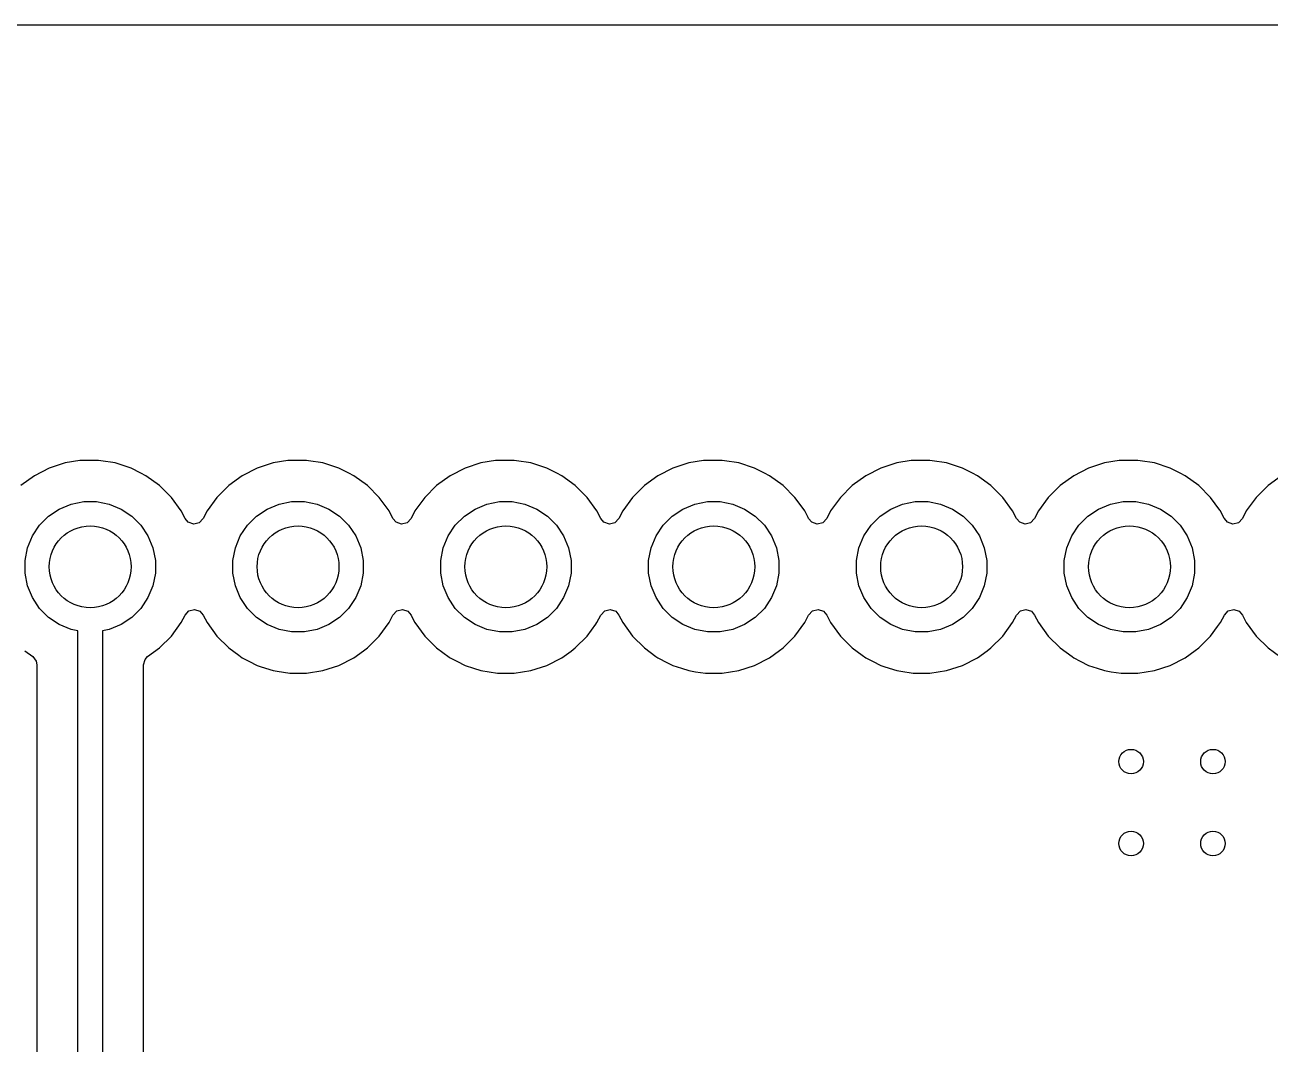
# Model space of a CAD drawing. Extents: x 103 to 241, y -131 to -73.
# Drawn here: x 195.48 to 210.7, y -85.45 to -73 of the extents above; entities that cross this region are included whole.
import ezdxf

# ---------------------------------------------------------------- set-up
doc = ezdxf.new("R2010")
doc.units = 0
doc.layers.add('BLACK', color=7, linetype='CONTINUOUS')

msp = doc.modelspace()

# ---------------------------------------------------------------- linework, layer by layer
at = {"layer": 'BLACK', "linetype": 'CONTINUOUS'}
for p, q in [((107.1245, -73.0005), (241.1255, -73.0005)), ((195.975468, -78.351525), (195.780779, -78.414784)), ((196.153332, -78.323354), (195.975468, -78.351525)), ((196.177651, -78.319503), (196.153332, -78.323354)), ((196.382355, -78.319503), (196.177651, -78.319503)), ((196.409579, -78.323815), (196.382355, -78.319503)), ((196.584537, -78.351525), (196.409579, -78.323815)), ((196.779226, -78.414784), (196.584537, -78.351525)), ((198.515467, -78.351525), (198.320778, -78.414784)), ((198.693331, -78.323354), (198.515467, -78.351525)), ((198.71765, -78.319503), (198.693331, -78.323354)), ((198.922354, -78.319503), (198.71765, -78.319503)), ((198.949578, -78.323815), (198.922354, -78.319503)), ((199.124536, -78.351525), (198.949578, -78.323815)), ((199.319225, -78.414784), (199.124536, -78.351525)), ((201.055468, -78.351523), (200.860779, -78.414782)), ((201.233332, -78.323352), (201.055468, -78.351523)), ((201.257651, -78.319501), (201.233332, -78.323352)), ((201.462355, -78.319501), (201.257651, -78.319501)), ((201.489592, -78.323815), (201.462355, -78.319501)), ((201.664537, -78.351523), (201.489592, -78.323815)), ((201.859226, -78.414782), (201.664537, -78.351523)), ((203.595466, -78.351521), (203.400777, -78.41478)), ((203.77333, -78.32335), (203.595466, -78.351521)), ((203.797649, -78.319499), (203.77333, -78.32335)), ((204.002353, -78.319499), (203.797649, -78.319499)), ((204.029603, -78.323815), (204.002353, -78.319499)), ((204.204535, -78.351521), (204.029603, -78.323815)), ((204.399224, -78.41478), (204.204535, -78.351521)), ((206.135464, -78.351525), (205.940775, -78.414784)), ((206.313328, -78.323354), (206.135464, -78.351525)), ((206.337647, -78.319503), (206.313328, -78.323354)), ((206.542351, -78.319503), (206.337647, -78.319503)), ((206.569575, -78.323815), (206.542351, -78.319503)), ((206.744533, -78.351525), (206.569575, -78.323815)), ((206.939222, -78.414784), (206.744533, -78.351525)), ((208.675466, -78.351524), (208.480777, -78.414783)), ((208.85333, -78.323353), (208.675466, -78.351524)), ((208.877649, -78.319502), (208.85333, -78.323353)), ((209.082353, -78.319502), (208.877649, -78.319502)), ((209.109584, -78.323815), (209.082353, -78.319502)), ((209.284535, -78.351524), (209.109584, -78.323815)), ((209.479224, -78.414783), (209.284535, -78.351524)), ((195.598389, -78.507718), (195.432789, -78.628031)), ((195.780779, -78.414784), (195.598389, -78.507718)), ((196.900643, -78.47665), (196.779226, -78.414784)), ((196.961613, -78.507716), (196.900643, -78.47665)), ((196.961615, -78.507717), (196.961613, -78.507716)), ((196.961616, -78.507718), (196.961615, -78.507717)), ((197.127216, -78.628031), (196.961616, -78.507718)), ((198.138388, -78.507718), (197.972788, -78.628031)), ((198.320778, -78.414784), (198.138388, -78.507718)), ((199.440642, -78.47665), (199.319225, -78.414784)), ((199.501612, -78.507716), (199.440642, -78.47665)), ((199.501614, -78.507717), (199.501612, -78.507716)), ((199.501615, -78.507718), (199.501614, -78.507717)), ((199.667215, -78.628031), (199.501615, -78.507718)), ((200.678389, -78.507716), (200.512789, -78.628029)), ((200.860779, -78.414782), (200.678389, -78.507716)), ((201.980647, -78.47665), (201.859226, -78.414782)), ((202.041613, -78.507714), (201.980647, -78.47665)), ((202.041615, -78.507715), (202.041613, -78.507714)), ((202.041616, -78.507716), (202.041615, -78.507715)), ((202.207216, -78.628029), (202.041616, -78.507716)), ((203.218387, -78.507714), (203.052787, -78.628027)), ((203.400777, -78.41478), (203.218387, -78.507714)), ((204.52066, -78.476656), (204.399224, -78.41478)), ((204.581611, -78.507712), (204.52066, -78.476656)), ((204.581613, -78.507713), (204.581611, -78.507712)), ((204.581614, -78.507714), (204.581613, -78.507713)), ((204.747214, -78.628027), (204.581614, -78.507714)), ((205.758385, -78.507718), (205.592785, -78.628031)), ((205.940775, -78.414784), (205.758385, -78.507718)), ((207.060639, -78.47665), (206.939222, -78.414784)), ((207.121609, -78.507716), (207.060639, -78.47665)), ((207.121611, -78.507717), (207.121609, -78.507716)), ((207.121612, -78.507718), (207.121611, -78.507717)), ((207.287212, -78.628031), (207.121612, -78.507718)), ((208.298387, -78.507717), (208.132787, -78.62803)), ((208.480777, -78.414783), (208.298387, -78.507717)), ((209.600643, -78.47665), (209.479224, -78.414783)), ((209.661611, -78.507715), (209.600643, -78.47665)), ((209.661613, -78.507716), (209.661611, -78.507715)), ((209.661614, -78.507717), (209.661613, -78.507716)), ((209.827214, -78.62803), (209.661614, -78.507717)), ((210.838388, -78.507716), (210.672788, -78.628029)), ((197.271974, -78.772789), (197.127216, -78.628031)), ((197.972788, -78.628031), (197.82803, -78.772789)), ((199.811973, -78.772789), (199.667215, -78.628031)), ((200.512789, -78.628029), (200.368031, -78.772787)), ((202.351974, -78.772787), (202.207216, -78.628029)), ((203.052787, -78.628027), (202.908029, -78.772785)), ((204.891972, -78.772785), (204.747214, -78.628027)), ((205.592785, -78.628031), (205.448027, -78.772789)), ((207.43197, -78.772789), (207.287212, -78.628031)), ((208.132787, -78.62803), (207.988029, -78.772788)), ((209.971972, -78.772788), (209.827214, -78.62803)), ((210.672788, -78.628029), (210.52803, -78.772787)), ((197.392287, -78.938388), (197.271974, -78.772789)), ((197.82803, -78.772789), (197.707714, -78.938392)), ((199.932288, -78.938391), (199.811973, -78.772789)), ((200.368031, -78.772787), (200.247716, -78.938389)), ((202.472287, -78.938386), (202.351974, -78.772787)), ((202.908029, -78.772785), (202.787713, -78.938388)), ((204.979551, -78.89333), (204.891972, -78.772785)), ((205.448027, -78.772789), (205.327714, -78.938389)), ((207.552283, -78.938388), (207.43197, -78.772789)), ((207.988029, -78.772788), (207.867714, -78.93839)), ((210.084557, -78.927751), (209.971972, -78.772788)), ((210.52803, -78.772787), (210.407714, -78.93839)), ((195.772488, -79.001595), (195.902886, -78.914466)), ((195.902886, -78.914466), (196.047775, -78.854451)), ((196.047775, -78.854451), (196.201589, -78.823855)), ((196.201589, -78.823855), (196.358417, -78.823855)), ((196.358417, -78.823855), (196.512231, -78.854451)), ((196.512231, -78.854451), (196.65712, -78.914466)), ((196.65712, -78.914466), (196.787518, -79.001595)), ((197.392288, -78.93839), (197.392287, -78.938388)), ((197.39229, -78.938393), (197.392288, -78.93839)), ((197.439515, -79.031079), (197.39229, -78.938393)), ((197.707713, -78.938394), (197.660486, -79.031082)), ((197.707714, -78.938392), (197.707713, -78.938394)), ((198.312487, -79.001595), (198.442885, -78.914466)), ((198.442885, -78.914466), (198.587774, -78.854451)), ((198.587774, -78.854451), (198.741588, -78.823855)), ((198.741588, -78.823855), (198.898416, -78.823855)), ((198.898416, -78.823855), (199.05223, -78.854451)), ((199.05223, -78.854451), (199.197119, -78.914466)), ((199.197119, -78.914466), (199.327517, -79.001595)), ((199.932289, -78.938393), (199.932288, -78.938391)), ((199.979514, -79.031079), (199.932289, -78.938393)), ((200.247716, -78.938389), (200.200485, -79.031084)), ((200.852488, -79.001593), (200.982886, -78.914464)), ((200.982886, -78.914464), (201.127775, -78.854449)), ((201.127775, -78.854449), (201.281589, -78.823853)), ((201.281589, -78.823853), (201.438417, -78.823853)), ((201.438417, -78.823853), (201.592231, -78.854449)), ((201.592231, -78.854449), (201.73712, -78.914464)), ((201.73712, -78.914464), (201.867518, -79.001593)), ((202.472288, -78.938388), (202.472287, -78.938386)), ((202.47229, -78.938391), (202.472288, -78.938388)), ((202.519515, -79.031077), (202.47229, -78.938391)), ((202.787712, -78.93839), (202.740485, -79.031078)), ((202.787713, -78.938388), (202.787712, -78.93839)), ((203.392486, -79.001591), (203.522884, -78.914462)), ((203.522884, -78.914462), (203.667773, -78.854447)), ((203.667773, -78.854447), (203.821587, -78.823851)), ((203.821587, -78.823851), (203.978415, -78.823851)), ((203.978415, -78.823851), (204.132229, -78.854447)), ((204.132229, -78.854447), (204.277118, -78.914462)), ((204.277118, -78.914462), (204.407516, -79.001591)), ((205.012288, -78.938389), (204.979551, -78.89333)), ((205.052565, -79.017437), (205.012288, -78.938389)), ((205.327714, -78.938389), (205.280486, -79.031079)), ((205.932484, -79.001595), (206.062882, -78.914466)), ((206.062882, -78.914466), (206.207771, -78.854451)), ((206.207771, -78.854451), (206.361585, -78.823855)), ((206.361585, -78.823855), (206.518413, -78.823855)), ((206.518413, -78.823855), (206.672227, -78.854451)), ((206.672227, -78.854451), (206.817116, -78.914466)), ((206.817116, -78.914466), (206.947514, -79.001595)), ((207.552284, -78.93839), (207.552283, -78.938388)), ((207.552286, -78.938393), (207.552284, -78.93839)), ((207.599513, -79.031083), (207.552286, -78.938393)), ((207.867714, -78.93839), (207.820483, -79.031085)), ((208.472486, -79.001594), (208.602884, -78.914465)), ((208.602884, -78.914465), (208.747773, -78.85445)), ((208.747773, -78.85445), (208.901587, -78.823854)), ((208.901587, -78.823854), (209.058415, -78.823854)), ((209.058415, -78.823854), (209.212229, -78.85445)), ((209.212229, -78.85445), (209.357118, -78.914465)), ((209.357118, -78.914465), (209.487516, -79.001594)), ((210.092288, -78.938392), (210.084557, -78.927751)), ((210.138884, -79.029842), (210.092288, -78.938392)), ((210.407713, -78.938392), (210.360485, -79.031082)), ((210.407714, -78.93839), (210.407713, -78.938392)), ((195.574466, -79.242886), (195.661595, -79.112488)), ((195.661595, -79.112488), (195.772488, -79.001595)), ((196.787518, -79.001595), (196.898411, -79.112488)), ((196.898411, -79.112488), (196.98554, -79.242886)), ((197.439517, -79.031082), (197.439515, -79.031079)), ((197.478556, -79.076135), (197.439517, -79.031082)), ((197.544691, -79.098673), (197.478556, -79.076135)), ((197.612512, -79.081878), (197.544691, -79.098673)), ((197.660486, -79.031082), (197.612512, -79.081878)), ((198.114465, -79.242886), (198.201594, -79.112488)), ((198.201594, -79.112488), (198.312487, -79.001595)), ((199.327517, -79.001595), (199.43841, -79.112488)), ((199.43841, -79.112488), (199.525539, -79.242886)), ((199.979516, -79.031082), (199.979514, -79.031079)), ((200.018555, -79.076136), (199.979516, -79.031082)), ((200.084689, -79.098674), (200.018555, -79.076136)), ((200.15251, -79.081879), (200.084689, -79.098674)), ((200.200485, -79.031084), (200.15251, -79.081879)), ((200.654466, -79.242884), (200.741595, -79.112486)), ((200.741595, -79.112486), (200.852488, -79.001593)), ((201.867518, -79.001593), (201.978411, -79.112486)), ((201.978411, -79.112486), (202.06554, -79.242884)), ((202.519516, -79.031078), (202.519515, -79.031077)), ((202.558555, -79.076131), (202.519516, -79.031078)), ((202.62469, -79.098669), (202.558555, -79.076131)), ((202.692511, -79.081874), (202.62469, -79.098669)), ((202.740485, -79.031078), (202.692511, -79.081874)), ((203.194464, -79.242882), (203.281593, -79.112484)), ((203.281593, -79.112484), (203.392486, -79.001591)), ((204.407516, -79.001591), (204.518409, -79.112484)), ((204.518409, -79.112484), (204.605538, -79.242882)), ((205.059516, -79.031079), (205.052565, -79.017437)), ((205.098555, -79.076132), (205.059516, -79.031079)), ((205.16469, -79.09867), (205.098555, -79.076132)), ((205.232511, -79.081875), (205.16469, -79.09867)), ((205.280486, -79.031079), (205.232511, -79.081875)), ((205.734462, -79.242886), (205.821591, -79.112488)), ((205.821591, -79.112488), (205.932484, -79.001595)), ((206.947514, -79.001595), (207.058407, -79.112488)), ((207.058407, -79.112488), (207.145536, -79.242886)), ((207.599514, -79.031084), (207.599513, -79.031083)), ((207.638553, -79.076137), (207.599514, -79.031084)), ((207.704687, -79.098675), (207.638553, -79.076137)), ((207.772508, -79.08188), (207.704687, -79.098675)), ((207.820483, -79.031085), (207.772508, -79.08188)), ((208.274464, -79.242885), (208.361593, -79.112487)), ((208.361593, -79.112487), (208.472486, -79.001594)), ((209.487516, -79.001594), (209.598409, -79.112487)), ((209.598409, -79.112487), (209.685538, -79.242885)), ((210.139516, -79.031082), (210.138884, -79.029842)), ((210.178555, -79.076135), (210.139516, -79.031082)), ((210.24469, -79.098673), (210.178555, -79.076135)), ((210.312511, -79.081878), (210.24469, -79.098673)), ((210.360485, -79.031082), (210.312511, -79.081878)), ((195.514451, -79.387775), (195.574466, -79.242886)), ((196.98554, -79.242886), (197.045555, -79.387775)), ((198.05445, -79.387775), (198.114465, -79.242886)), ((199.525539, -79.242886), (199.585554, -79.387775)), ((200.594451, -79.387773), (200.654466, -79.242884)), ((202.06554, -79.242884), (202.125555, -79.387773)), ((203.134449, -79.387771), (203.194464, -79.242882)), ((204.605538, -79.242882), (204.665553, -79.387771)), ((205.674447, -79.387775), (205.734462, -79.242886)), ((207.145536, -79.242886), (207.205551, -79.387775)), ((208.214449, -79.387774), (208.274464, -79.242885)), ((209.685538, -79.242885), (209.745553, -79.387774)), ((195.483855, -79.541589), (195.514451, -79.387775)), ((197.045555, -79.387775), (197.076151, -79.541589)), ((198.023854, -79.541589), (198.05445, -79.387775)), ((199.585554, -79.387775), (199.61615, -79.541589)), ((200.563855, -79.541587), (200.594451, -79.387773)), ((202.125555, -79.387773), (202.156151, -79.541587)), ((203.103853, -79.541585), (203.134449, -79.387771)), ((204.665553, -79.387771), (204.696149, -79.541585)), ((205.643851, -79.541589), (205.674447, -79.387775)), ((207.205551, -79.387775), (207.236147, -79.541589)), ((208.183853, -79.541588), (208.214449, -79.387774)), ((209.745553, -79.387774), (209.776149, -79.541588)), ((195.483855, -79.698417), (195.483855, -79.541589)), ((197.076151, -79.541589), (197.076151, -79.698417)), ((198.023854, -79.698417), (198.023854, -79.541589)), ((199.61615, -79.541589), (199.61615, -79.698417)), ((200.563855, -79.698415), (200.563855, -79.541587)), ((202.156151, -79.541587), (202.156151, -79.698415)), ((203.103853, -79.698413), (203.103853, -79.541585)), ((204.696149, -79.541585), (204.696149, -79.698413)), ((205.643851, -79.698417), (205.643851, -79.541589)), ((207.236147, -79.541589), (207.236147, -79.698417)), ((208.183853, -79.698416), (208.183853, -79.541588)), ((209.776149, -79.541588), (209.776149, -79.698416)), ((195.514451, -79.852231), (195.483855, -79.698417)), ((197.076151, -79.698417), (197.045555, -79.852231)), ((198.05445, -79.852231), (198.023854, -79.698417)), ((199.61615, -79.698417), (199.585554, -79.852231)), ((200.594451, -79.852229), (200.563855, -79.698415)), ((202.156151, -79.698415), (202.125555, -79.852229)), ((203.134449, -79.852227), (203.103853, -79.698413)), ((204.696149, -79.698413), (204.665553, -79.852227)), ((205.674447, -79.852231), (205.643851, -79.698417)), ((207.236147, -79.698417), (207.205551, -79.852231)), ((208.214449, -79.85223), (208.183853, -79.698416)), ((209.776149, -79.698416), (209.745553, -79.85223)), ((195.574466, -79.99712), (195.514451, -79.852231)), ((197.045555, -79.852231), (196.98554, -79.99712)), ((198.114465, -79.99712), (198.05445, -79.852231)), ((199.585554, -79.852231), (199.525539, -79.99712)), ((200.654466, -79.997118), (200.594451, -79.852229)), ((202.125555, -79.852229), (202.06554, -79.997118)), ((203.194464, -79.997116), (203.134449, -79.852227)), ((204.665553, -79.852227), (204.605538, -79.997116)), ((205.734462, -79.99712), (205.674447, -79.852231)), ((207.205551, -79.852231), (207.145536, -79.99712)), ((208.274464, -79.997119), (208.214449, -79.85223)), ((209.745553, -79.85223), (209.685538, -79.997119)), ((195.661595, -80.127518), (195.574466, -79.99712)), ((196.98554, -79.99712), (196.898411, -80.127518)), ((198.201594, -80.127518), (198.114465, -79.99712)), ((199.525539, -79.99712), (199.43841, -80.127518)), ((200.741595, -80.127516), (200.654466, -79.997118)), ((202.06554, -79.997118), (201.978411, -80.127516)), ((203.281593, -80.127514), (203.194464, -79.997116)), ((204.605538, -79.997116), (204.518409, -80.127514)), ((205.821591, -80.127518), (205.734462, -79.99712)), ((207.145536, -79.99712), (207.058407, -80.127518)), ((208.361593, -80.127517), (208.274464, -79.997119)), ((209.685538, -79.997119), (209.598409, -80.127517)), ((195.772488, -80.238411), (195.661595, -80.127518)), ((196.898411, -80.127518), (196.787518, -80.238411)), ((197.439518, -80.208922), (197.487491, -80.158128)), ((197.487491, -80.158128), (197.555312, -80.141332)), ((197.555312, -80.141332), (197.621447, -80.163869)), ((197.621447, -80.163869), (197.660487, -80.208923)), ((198.312487, -80.238411), (198.201594, -80.127518)), ((199.43841, -80.127518), (199.327517, -80.238411)), ((199.979519, -80.208918), (200.027492, -80.158124)), ((200.027492, -80.158124), (200.095313, -80.141329)), ((200.095313, -80.141329), (200.161448, -80.163866)), ((200.161448, -80.163866), (200.200486, -80.208918)), ((200.852488, -80.238409), (200.741595, -80.127516)), ((201.978411, -80.127516), (201.867518, -80.238409)), ((202.519518, -80.20892), (202.567491, -80.158126)), ((202.567491, -80.158126), (202.635312, -80.14133)), ((202.635312, -80.14133), (202.701447, -80.163867)), ((202.701447, -80.163867), (202.740487, -80.208921)), ((203.392486, -80.238407), (203.281593, -80.127514)), ((204.518409, -80.127514), (204.407516, -80.238407)), ((205.059515, -80.20892), (205.107486, -80.158127)), ((205.107486, -80.158127), (205.175307, -80.141331)), ((205.175307, -80.141331), (205.241442, -80.163868)), ((205.241442, -80.163868), (205.280482, -80.208922)), ((205.932484, -80.238411), (205.821591, -80.127518)), ((207.058407, -80.127518), (206.947514, -80.238411)), ((207.599516, -80.208918), (207.647489, -80.158124)), ((207.647489, -80.158124), (207.71531, -80.141329)), ((207.71531, -80.141329), (207.781445, -80.163866)), ((207.781445, -80.163866), (207.820484, -80.208919)), ((208.472486, -80.23841), (208.361593, -80.127517)), ((209.598409, -80.127517), (209.487516, -80.23841)), ((210.139517, -80.208919), (210.18749, -80.158125)), ((210.18749, -80.158125), (210.255311, -80.141329)), ((210.255311, -80.141329), (210.321446, -80.163866)), ((210.321446, -80.163866), (210.360485, -80.20892)), ((195.902886, -80.32554), (195.772488, -80.238411)), ((196.047775, -80.385555), (195.902886, -80.32554)), ((196.65712, -80.32554), (196.512231, -80.385555)), ((196.787518, -80.238411), (196.65712, -80.32554)), ((197.271974, -80.467216), (197.392288, -80.301616)), ((197.392288, -80.301616), (197.39229, -80.301613)), ((197.39229, -80.301613), (197.439518, -80.208922)), ((197.660487, -80.208923), (197.707714, -80.301612)), ((197.707714, -80.301612), (197.707717, -80.301616)), ((197.707717, -80.301616), (197.82803, -80.467216)), ((198.442885, -80.32554), (198.312487, -80.238411)), ((198.587774, -80.385555), (198.442885, -80.32554)), ((199.197119, -80.32554), (199.05223, -80.385555)), ((199.327517, -80.238411), (199.197119, -80.32554)), ((199.811973, -80.467216), (199.932286, -80.301617)), ((199.932286, -80.301617), (199.932287, -80.301616)), ((199.932287, -80.301616), (199.932289, -80.301613)), ((199.932289, -80.301613), (199.979519, -80.208918)), ((200.200486, -80.208918), (200.212477, -80.23245)), ((200.212477, -80.23245), (200.247718, -80.301615)), ((200.247718, -80.301615), (200.368031, -80.467214)), ((200.982886, -80.325538), (200.852488, -80.238409)), ((201.127775, -80.385553), (200.982886, -80.325538)), ((201.73712, -80.325538), (201.592231, -80.385553)), ((201.867518, -80.238409), (201.73712, -80.325538)), ((202.351974, -80.467214), (202.458074, -80.321178)), ((202.458074, -80.321178), (202.47229, -80.301611)), ((202.47229, -80.301611), (202.519518, -80.20892)), ((202.740487, -80.208921), (202.787713, -80.301608)), ((202.787713, -80.301608), (202.787716, -80.301612)), ((202.787716, -80.301612), (202.908029, -80.467212)), ((203.522884, -80.325536), (203.392486, -80.238407)), ((203.667773, -80.385551), (203.522884, -80.325536)), ((204.277118, -80.325536), (204.132229, -80.385551)), ((204.407516, -80.238407), (204.277118, -80.325536)), ((204.891972, -80.467212), (205.012283, -80.301616)), ((205.012283, -80.301616), (205.012288, -80.301609)), ((205.012288, -80.301609), (205.059515, -80.20892)), ((205.280482, -80.208922), (205.32771, -80.301611)), ((205.32771, -80.301611), (205.327711, -80.301613)), ((205.327711, -80.301613), (205.448027, -80.467216)), ((206.062882, -80.32554), (205.932484, -80.238411)), ((206.207771, -80.385555), (206.062882, -80.32554)), ((206.817116, -80.32554), (206.672227, -80.385555)), ((206.947514, -80.238411), (206.817116, -80.32554)), ((207.43197, -80.467216), (207.552283, -80.301617)), ((207.552283, -80.301617), (207.552284, -80.301616)), ((207.552284, -80.301616), (207.552286, -80.301613)), ((207.552286, -80.301613), (207.599516, -80.208918)), ((207.820484, -80.208919), (207.867713, -80.301611)), ((207.867713, -80.301611), (207.867716, -80.301615)), ((207.867716, -80.301615), (207.988029, -80.467215)), ((208.602884, -80.325539), (208.472486, -80.23841)), ((208.747773, -80.385554), (208.602884, -80.325539)), ((209.357118, -80.325539), (209.212229, -80.385554)), ((209.487516, -80.23841), (209.357118, -80.325539)), ((210.057132, -80.35), (210.092288, -80.301612)), ((210.092288, -80.301612), (210.139517, -80.208919)), ((210.360485, -80.20892), (210.407713, -80.301609)), ((210.407713, -80.301609), (210.407714, -80.301611)), ((210.407714, -80.301611), (210.52803, -80.467214)), ((196.130003, -80.401911), (196.047775, -80.385555)), ((196.130003, -94.078087), (196.130003, -80.401911)), ((196.512231, -80.385555), (196.430003, -80.401911)), ((196.430003, -80.401911), (196.430003, -94.078087)), ((197.127222, -80.611969), (197.271969, -80.467222)), ((197.271969, -80.467222), (197.271973, -80.467217)), ((197.271973, -80.467217), (197.271974, -80.467216)), ((197.82803, -80.467216), (197.972788, -80.611974)), ((198.741588, -80.416151), (198.587774, -80.385555)), ((198.898416, -80.416151), (198.741588, -80.416151)), ((199.05223, -80.385555), (198.898416, -80.416151)), ((199.667221, -80.611969), (199.811968, -80.467222)), ((199.811968, -80.467222), (199.811972, -80.467217)), ((199.811972, -80.467217), (199.811973, -80.467216)), ((200.368031, -80.467214), (200.512789, -80.611972)), ((201.281589, -80.416149), (201.127775, -80.385553)), ((201.438417, -80.416149), (201.281589, -80.416149)), ((201.592231, -80.385553), (201.438417, -80.416149)), ((202.207222, -80.611967), (202.351969, -80.46722)), ((202.351969, -80.46722), (202.351973, -80.467215)), ((202.351973, -80.467215), (202.351974, -80.467214)), ((202.908029, -80.467212), (203.052787, -80.61197)), ((203.821587, -80.416147), (203.667773, -80.385551)), ((203.978415, -80.416147), (203.821587, -80.416147)), ((204.132229, -80.385551), (203.978415, -80.416147)), ((204.74722, -80.611965), (204.891967, -80.467218)), ((204.891967, -80.467218), (204.891969, -80.467214)), ((204.891969, -80.467214), (204.891972, -80.467212)), ((205.448027, -80.467216), (205.592785, -80.611974)), ((206.361585, -80.416151), (206.207771, -80.385555)), ((206.518413, -80.416151), (206.361585, -80.416151)), ((206.672227, -80.385555), (206.518413, -80.416151)), ((207.287218, -80.611969), (207.431965, -80.467222)), ((207.431965, -80.467222), (207.431969, -80.467217)), ((207.431969, -80.467217), (207.43197, -80.467216)), ((207.988029, -80.467215), (208.132787, -80.611973)), ((208.901587, -80.41615), (208.747773, -80.385554)), ((209.058415, -80.41615), (208.901587, -80.41615)), ((209.212229, -80.385554), (209.058415, -80.41615)), ((209.82722, -80.611968), (209.971967, -80.467221)), ((209.971967, -80.467221), (209.971971, -80.467216)), ((209.971971, -80.467216), (209.971972, -80.467215)), ((209.971972, -80.467215), (210.057132, -80.35)), ((210.52803, -80.467214), (210.672788, -80.611972)), ((196.981616, -80.717756), (197.127215, -80.611974)), ((197.127215, -80.611974), (197.127218, -80.611972)), ((197.127218, -80.611971), (197.127222, -80.611969)), ((197.127218, -80.611972), (197.127218, -80.611971)), ((197.972788, -80.611974), (198.094533, -80.700425)), ((199.619328, -80.646765), (199.667215, -80.611974)), ((199.667215, -80.611974), (199.667217, -80.611971)), ((199.667217, -80.611971), (199.667221, -80.611969)), ((200.512789, -80.611972), (200.667752, -80.724557)), ((202.156231, -80.649014), (202.207216, -80.611972)), ((202.207216, -80.611972), (202.207218, -80.611969)), ((202.207218, -80.611969), (202.207222, -80.611967)), ((203.052787, -80.61197), (203.194102, -80.714639)), ((204.581611, -80.732286), (204.704095, -80.643297)), ((204.704095, -80.643297), (204.747214, -80.61197)), ((204.747214, -80.61197), (204.747216, -80.611967)), ((204.747216, -80.611967), (204.74722, -80.611965)), ((205.592785, -80.611974), (205.71453, -80.700425)), ((207.239325, -80.646765), (207.287212, -80.611974)), ((207.287212, -80.611974), (207.287214, -80.611971)), ((207.287214, -80.611971), (207.287218, -80.611969)), ((208.132787, -80.611973), (208.278385, -80.717754)), ((209.661611, -80.732289), (209.784099, -80.643297)), ((209.784099, -80.643297), (209.827214, -80.611973)), ((209.827214, -80.611973), (209.827216, -80.61197)), ((209.827216, -80.61197), (209.82722, -80.611968)), ((210.672788, -80.611972), (210.827751, -80.724557)), ((195.480677, -80.646765), (195.578388, -80.717756)), ((195.578388, -80.717756), (195.621054, -80.773084)), ((195.621054, -80.773084), (195.629503, -80.818073)), ((196.930503, -80.818073), (196.950188, -80.751034)), ((196.950188, -80.751034), (196.981616, -80.717756)), ((198.094533, -80.700425), (198.138392, -80.73229)), ((198.138392, -80.73229), (198.218455, -80.773084)), ((198.218455, -80.773084), (198.320778, -80.825221)), ((199.319221, -80.825223), (199.501612, -80.73229)), ((199.501612, -80.73229), (199.619328, -80.646765)), ((200.667752, -80.724557), (200.678393, -80.732288)), ((200.678393, -80.732288), (200.75846, -80.773084)), ((200.75846, -80.773084), (200.860779, -80.825219)), ((201.859222, -80.825221), (202.041613, -80.732288)), ((202.041613, -80.732288), (202.156231, -80.649014)), ((203.194102, -80.714639), (203.218391, -80.732286)), ((203.218391, -80.732286), (203.334608, -80.791502)), ((203.334608, -80.791502), (203.400777, -80.825217)), ((204.39922, -80.825219), (204.581611, -80.732286)), ((205.71453, -80.700425), (205.758389, -80.73229)), ((205.758389, -80.73229), (205.838452, -80.773084)), ((205.838452, -80.773084), (205.940775, -80.825221)), ((206.939218, -80.825223), (207.121609, -80.73229)), ((207.121609, -80.73229), (207.239325, -80.646765)), ((208.278385, -80.717754), (208.298391, -80.732289)), ((208.298391, -80.732289), (208.378456, -80.773084)), ((208.378456, -80.773084), (208.480777, -80.82522)), ((209.47922, -80.825222), (209.661611, -80.732289)), ((195.629503, -80.818073), (195.629503, -93.661923)), ((196.930503, -90.288343), (196.930503, -80.818073)), ((198.320778, -80.825221), (198.32078, -80.825221)), ((198.32078, -80.825221), (198.320783, -80.825223)), ((198.320783, -80.825223), (198.369152, -80.840939)), ((198.369152, -80.840939), (198.515467, -80.88848)), ((198.515467, -80.88848), (198.566779, -80.896607)), ((198.566779, -80.896607), (198.71765, -80.920503)), ((198.71765, -80.920503), (198.717651, -80.920503)), ((198.717651, -80.920503), (198.922353, -80.920503)), ((198.922353, -80.920503), (198.922354, -80.920503)), ((198.922354, -80.920503), (199.124536, -80.88848)), ((199.124536, -80.88848), (199.319221, -80.825223)), ((200.860779, -80.825219), (200.860781, -80.825219)), ((200.860781, -80.825219), (200.860784, -80.825221)), ((200.860784, -80.825221), (200.96514, -80.859128)), ((200.96514, -80.859128), (201.055468, -80.888478)), ((201.055468, -80.888478), (201.15656, -80.904489)), ((201.15656, -80.904489), (201.257651, -80.920501)), ((201.257651, -80.920501), (201.257652, -80.920501)), ((201.257652, -80.920501), (201.462354, -80.920501)), ((201.462354, -80.920501), (201.462355, -80.920501)), ((201.462355, -80.920501), (201.664537, -80.888478)), ((201.664537, -80.888478), (201.859222, -80.825221)), ((203.400777, -80.825217), (203.400779, -80.825217)), ((203.400779, -80.825217), (203.400782, -80.825219)), ((203.400782, -80.825219), (203.505138, -80.859126)), ((203.505138, -80.859126), (203.595466, -80.888476)), ((203.595466, -80.888476), (203.676433, -80.9013)), ((203.676433, -80.9013), (203.797649, -80.920499)), ((203.797649, -80.920499), (203.79765, -80.920499)), ((203.79765, -80.920499), (204.002352, -80.920499)), ((204.002352, -80.920499), (204.002353, -80.920499)), ((204.002353, -80.920499), (204.204535, -80.888476)), ((204.204535, -80.888476), (204.39922, -80.825219)), ((205.940775, -80.825221), (205.940777, -80.825221)), ((205.940777, -80.825221), (205.94078, -80.825223)), ((205.94078, -80.825223), (205.989149, -80.840939)), ((205.989149, -80.840939), (206.135464, -80.88848)), ((206.135464, -80.88848), (206.186776, -80.896607)), ((206.186776, -80.896607), (206.337647, -80.920503)), ((206.337647, -80.920503), (206.337648, -80.920503)), ((206.337648, -80.920503), (206.54235, -80.920503)), ((206.54235, -80.920503), (206.542351, -80.920503)), ((206.542351, -80.920503), (206.744533, -80.88848)), ((206.744533, -80.88848), (206.939218, -80.825223)), ((208.480777, -80.82522), (208.480779, -80.82522)), ((208.480779, -80.82522), (208.480782, -80.825222)), ((208.480782, -80.825222), (208.585138, -80.859129)), ((208.585138, -80.859129), (208.675466, -80.888479)), ((208.675466, -80.888479), (208.756414, -80.9013)), ((208.756414, -80.9013), (208.877649, -80.920502)), ((208.877649, -80.920502), (208.87765, -80.920502)), ((208.87765, -80.920502), (209.082352, -80.920502)), ((209.082352, -80.920502), (209.082353, -80.920502)), ((209.082353, -80.920502), (209.284535, -80.888479)), ((209.284535, -80.888479), (209.47922, -80.825222))]:
    msp.add_line(p, q, dxfattribs=at)
at = {"layer": 'BLACK'}
for centre, radius in [((196.280003, -79.620003), 0.5), ((198.820002, -79.620003), 0.5), ((201.360003, -79.620001), 0.5), ((203.900001, -79.619999), 0.5), ((206.439999, -79.620003), 0.5), ((208.980001, -79.620002), 0.5), ((209, -82), 0.15), ((210, -82), 0.15), ((209, -83), 0.15), ((210, -83), 0.15)]:
    msp.add_circle(centre, radius, dxfattribs=at)

doc.saveas('drawing.dxf')
